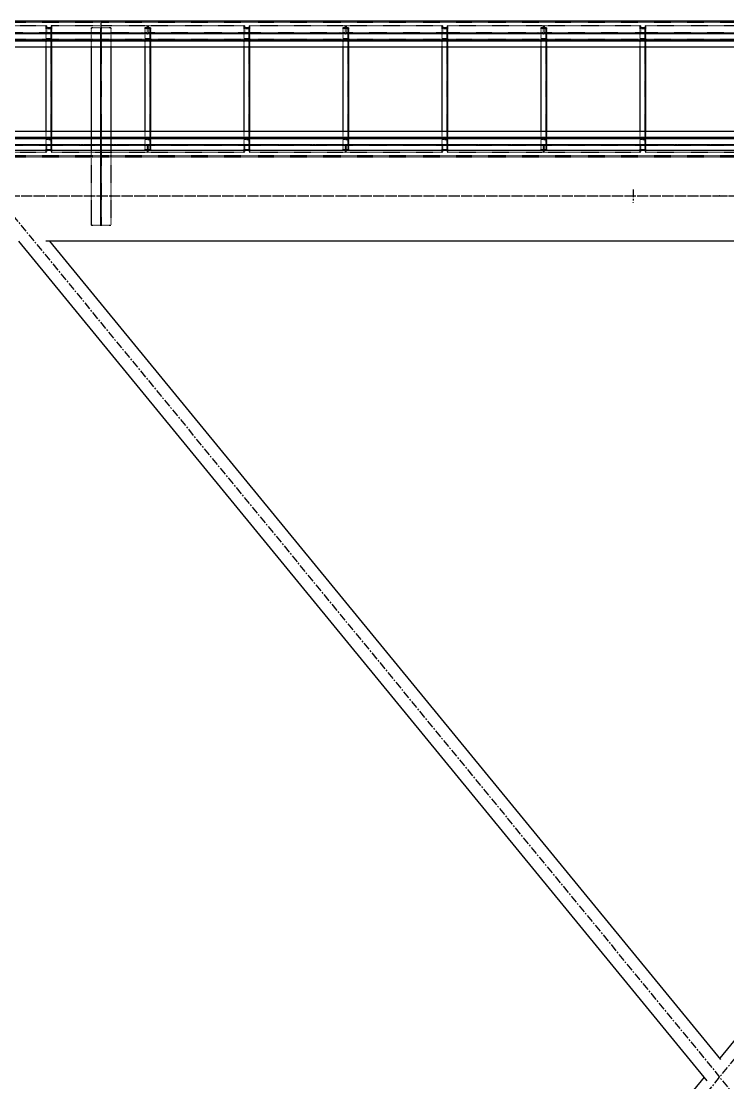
# Model space of a CAD drawing. Header units: millimetres. Extents: x 5143 to 30813, y 232 to 21408.
# Drawn here: x 13650 to 14363, y 5005 to 6077 of the extents above; entities that cross this region are included whole.
import ezdxf

# ---------------------------------------------------------------- set-up
doc = ezdxf.new("R2010")
doc.units = ezdxf.units.MM
doc.header["$LTSCALE"] = 0.25
for name, pattern in [('CENTER', [50.8, 31.75, -6.35, 6.35, -6.35]), ('XKITLINE00', [0]), ('XKITLINE02', [4, 2, -2]), ('XKITLINE03', [6, 3, -1, 1, -1])]:
    doc.linetypes.add(name, pattern=pattern)

msp = doc.modelspace()

# ---------------------------------------------------------------- linework, layer by layer
at = {"color": 7, "linetype": 'XKITLINE00'}
for p, q in [((13730, 6076.7), (13130, 6076.7)), ((13730, 6076.7), (13730, 6056.7)), ((14532.5, 6076.7), (13730, 6076.7)), ((13730, 6076.7), (13730, 6056.7)), ((13730, 6056.7), (13130, 6056.7)), ((13730, 6056.7), (13730, 6050.5)), ((14532.5, 6056.7), (13730, 6056.7)), ((13730, 6056.7), (13730, 6050.5)), ((13730, 6050.5), (13130, 6050.5)), ((13674.5, 6050.5), (13674.5, 5965.5)), ((13680, 6050.5), (13680, 5965.5)), ((13720, 6050.5), (13720, 5965.5)), ((14532.5, 6050.5), (13730, 6050.5)), ((13740, 6050.5), (13740, 5965.5)), ((13774.5, 6050.5), (13774.5, 5965.5)), ((13780, 6050.5), (13780, 5965.5)), ((13874.5, 6050.5), (13874.5, 5965.5)), ((13880, 6050.5), (13880, 5965.5)), ((13974.5, 6050.5), (13974.5, 5965.5)), ((13980, 6050.5), (13980, 5965.5)), ((14074.5, 6050.5), (14074.5, 5965.5)), ((14080, 6050.5), (14080, 5965.5)), ((14174.5, 6050.5), (14174.5, 5965.5)), ((14180, 6050.5), (14180, 5965.5)), ((14274.5, 6050.5), (14274.5, 5965.5)), ((14280, 6050.5), (14280, 5965.5)), ((13730, 5965.5), (13130, 5965.5)), ((14532.5, 5965.5), (13730, 5965.5)), ((13730, 5965.5), (13730, 5959.3)), ((13730, 5965.5), (13730, 5959.3)), ((13730, 5959.3), (13130, 5959.3)), ((14532.5, 5959.3), (13730, 5959.3)), ((13730, 5959.3), (13730, 5946)), ((13730, 5959.3), (13730, 5946))]:
    msp.add_line(p, q, dxfattribs=at)
at = {"color": 3, "linetype": 'XKITLINE02'}
for p, q in [((13730, 6075.8), (13130, 6075.8)), ((13730, 6075.3), (13130, 6075.3)), ((13675.1, 6072), (13577.2, 6072)), ((13674.5, 6072), (13674.5, 6064)), ((13674.5, 6070), (13674.5, 6069.3)), ((13680, 6070), (13674.5, 6070)), ((13674.5, 6070), (13674.5, 5946)), ((13674.5, 6070), (13674.5, 6050.5)), ((13680, 6070), (13674.5, 6070)), ((13679.3, 6068.9), (13674.5, 6069.3)), ((13675.1, 6072), (13675.1, 6064.8)), ((13679.3, 6070), (13679.3, 5946)), ((13679.3, 6068.9), (13679.3, 6059)), ((13730, 6072), (13679.6, 6072)), ((13679.6, 6072), (13679.6, 6064.8)), ((13680, 6070), (13680, 6058)), ((13680, 6070), (13680, 5946)), ((13680, 6070), (13680, 6050.5)), ((13680.2, 6072), (13680.2, 6064)), ((13740, 6070), (13720, 6070)), ((13720, 6070), (13720, 6050.5)), ((13729.7, 6070), (13729.7, 5870.3)), ((14532.5, 6075.8), (13730, 6075.8)), ((14532.5, 6075.3), (13730, 6075.3)), ((13777.2, 6072), (13730, 6072)), ((13730.3, 6070), (13730.3, 5870.3)), ((13740, 6070), (13740, 6050.5)), ((13774.5, 6070), (13774.5, 6069.3)), ((13780, 6070), (13774.5, 6070)), ((13774.5, 6070), (13774.5, 5946)), ((13774.5, 6070), (13774.5, 6050.5)), ((13780, 6070), (13774.5, 6070)), ((13779.3, 6068.9), (13774.5, 6069.3)), ((13776.7, 6072), (13776.7, 6064.8)), ((13777.2, 6072), (13777.2, 6064)), ((13875.1, 6072), (13777.2, 6072)), ((13777.2, 6072), (13777.2, 6064)), ((13777.8, 6072), (13777.8, 6064.8)), ((13779.3, 6070), (13779.3, 5946)), ((13779.3, 6068.9), (13779.3, 6059)), ((13780, 6070), (13780, 6058)), ((13780, 6070), (13780, 5946)), ((13780, 6070), (13780, 6050.5)), ((13874.5, 6072), (13874.5, 6064)), ((13874.5, 6070), (13874.5, 6069.3)), ((13880, 6070), (13874.5, 6070)), ((13874.5, 6070), (13874.5, 5946)), ((13874.5, 6070), (13874.5, 6050.5)), ((13880, 6070), (13874.5, 6070)), ((13879.3, 6068.9), (13874.5, 6069.3)), ((13875.1, 6072), (13875.1, 6064.8)), ((13879.3, 6070), (13879.3, 5946)), ((13879.3, 6068.9), (13879.3, 6059)), ((13977.2, 6072), (13879.6, 6072)), ((13879.6, 6072), (13879.6, 6064.8)), ((13880, 6070), (13880, 6058)), ((13880, 6070), (13880, 5946)), ((13880, 6070), (13880, 6050.5)), ((13880.2, 6072), (13880.2, 6064)), ((13974.5, 6070), (13974.5, 5946)), ((13974.5, 6070), (13974.5, 6050.5)), ((13980, 6070), (13974.5, 6070)), ((13974.5, 6070), (13974.5, 6069.3)), ((13980, 6070), (13974.5, 6070)), ((13979.3, 6068.9), (13974.5, 6069.3)), ((13976.7, 6072), (13976.7, 6064.8)), ((13977.2, 6072), (13977.2, 6064)), ((14075.1, 6072), (13977.2, 6072)), ((13977.2, 6072), (13977.2, 6064)), ((13977.8, 6072), (13977.8, 6064.8)), ((13979.3, 6070), (13979.3, 5946)), ((13979.3, 6068.9), (13979.3, 6059)), ((13980, 6070), (13980, 5946)), ((13980, 6070), (13980, 6050.5)), ((13980, 6070), (13980, 6058)), ((14074.5, 6072), (14074.5, 6064)), ((14074.5, 6070), (14074.5, 5946)), ((14074.5, 6070), (14074.5, 6050.5)), ((14080, 6070), (14074.5, 6070)), ((14074.5, 6070), (14074.5, 6069.3)), ((14080, 6070), (14074.5, 6070)), ((14079.3, 6068.9), (14074.5, 6069.3)), ((14075.1, 6072), (14075.1, 6064.8)), ((14079.3, 6070), (14079.3, 5946)), ((14079.3, 6068.9), (14079.3, 6059)), ((14177.2, 6072), (14079.6, 6072)), ((14079.6, 6072), (14079.6, 6064.8)), ((14080, 6070), (14080, 5946)), ((14080, 6070), (14080, 6050.5)), ((14080, 6070), (14080, 6058)), ((14080.2, 6072), (14080.2, 6064)), ((14174.5, 6070), (14174.5, 5946)), ((14174.5, 6070), (14174.5, 6050.5)), ((14180, 6070), (14174.5, 6070)), ((14174.5, 6070), (14174.5, 6069.3)), ((14180, 6070), (14174.5, 6070)), ((14179.3, 6068.9), (14174.5, 6069.3)), ((14176.7, 6072), (14176.7, 6064.8)), ((14177.2, 6072), (14177.2, 6064)), ((14275.1, 6072), (14177.2, 6072)), ((14177.2, 6072), (14177.2, 6064)), ((14177.8, 6072), (14177.8, 6064.8)), ((14179.3, 6070), (14179.3, 5946)), ((14179.3, 6068.9), (14179.3, 6059)), ((14180, 6070), (14180, 5946)), ((14180, 6070), (14180, 6050.5)), ((14180, 6070), (14180, 6058)), ((14274.5, 6072), (14274.5, 6064)), ((14274.5, 6070), (14274.5, 5946)), ((14274.5, 6070), (14274.5, 6050.5)), ((14280, 6070), (14274.5, 6070)), ((14274.5, 6070), (14274.5, 6069.3)), ((14280, 6070), (14274.5, 6070)), ((14279.3, 6068.9), (14274.5, 6069.3)), ((14275.1, 6072), (14275.1, 6064.8)), ((14279.3, 6070), (14279.3, 5946)), ((14279.3, 6068.9), (14279.3, 6059)), ((14377.2, 6072), (14279.6, 6072)), ((14279.6, 6072), (14279.6, 6064.8)), ((14280, 6070), (14280, 5946)), ((14280, 6070), (14280, 6050.5)), ((14280, 6070), (14280, 6058)), ((14280.2, 6072), (14280.2, 6064)), ((13730, 6058.1), (13130, 6058.1)), ((13730, 6058), (13130, 6058)), ((13730, 6057.5), (13130, 6057.5)), ((13730, 6057.1), (13130, 6057.1)), ((13680.3, 6064), (13577.2, 6064)), ((13680.3, 6064.8), (13577.8, 6064.8)), ((13776.7, 6064.8), (13674.3, 6064.8)), ((13730, 6064.8), (13674.3, 6064.8)), ((13674.3, 6064.8), (13674.3, 6064)), ((13777.2, 6064), (13674.3, 6064)), ((13679.3, 6059), (13674.5, 6058.7)), ((13674.5, 6058.7), (13674.5, 6058)), ((13680, 6058), (13674.5, 6058)), ((13730, 6064), (13680.2, 6064)), ((13680.3, 6064.8), (13680.3, 6064)), ((14532.5, 6058.1), (13730, 6058.1)), ((13730, 6058), (13730, 6056.7)), ((14532.5, 6058), (13730, 6058)), ((13730, 6058), (13730, 6056.7)), ((14532.5, 6057.5), (13730, 6057.5)), ((14532.5, 6057.1), (13730, 6057.1)), ((13771.4, 6064.8), (13771.4, 6064)), ((13779.3, 6059), (13774.5, 6058.7)), ((13774.5, 6058.7), (13774.5, 6058)), ((13780, 6058), (13774.5, 6058)), ((13880.3, 6064), (13777.2, 6064)), ((13780, 6064), (13777.2, 6064)), ((13880.3, 6064.8), (13777.8, 6064.8)), ((13783, 6064.8), (13783, 6064)), ((13976.7, 6064.8), (13874.3, 6064.8)), ((13874.3, 6064.8), (13874.3, 6064)), ((13977.2, 6064), (13874.3, 6064)), ((13879.3, 6059), (13874.5, 6058.7)), ((13874.5, 6058.7), (13874.5, 6058)), ((13880, 6058), (13874.5, 6058)), ((13880.3, 6064.8), (13880.3, 6064)), ((13971.4, 6064.8), (13971.4, 6064)), ((13979.3, 6059), (13974.5, 6058.7)), ((13974.5, 6058.7), (13974.5, 6058)), ((13980, 6058), (13974.5, 6058)), ((14080.3, 6064), (13977.2, 6064)), ((13980, 6064), (13977.2, 6064)), ((14080.3, 6064.8), (13977.8, 6064.8)), ((13983, 6064.8), (13983, 6064)), ((14176.7, 6064.8), (14074.3, 6064.8)), ((14074.3, 6064.8), (14074.3, 6064)), ((14177.2, 6064), (14074.3, 6064)), ((14079.3, 6059), (14074.5, 6058.7)), ((14074.5, 6058.7), (14074.5, 6058)), ((14080, 6058), (14074.5, 6058)), ((14080.3, 6064.8), (14080.3, 6064)), ((14171.4, 6064.8), (14171.4, 6064)), ((14179.3, 6059), (14174.5, 6058.7)), ((14174.5, 6058.7), (14174.5, 6058)), ((14180, 6058), (14174.5, 6058)), ((14280.3, 6064), (14177.2, 6064)), ((14180, 6064), (14177.2, 6064)), ((14280.3, 6064.8), (14177.8, 6064.8)), ((14183, 6064.8), (14183, 6064)), ((14376.7, 6064.8), (14274.3, 6064.8)), ((14274.3, 6064.8), (14274.3, 6064)), ((14377.2, 6064), (14274.3, 6064)), ((14279.3, 6059), (14274.5, 6058.7)), ((14274.5, 6058.7), (14274.5, 6058)), ((14280, 6058), (14274.5, 6058)), ((14280.3, 6064.8), (14280.3, 6064)), ((13720, 5965.5), (13720, 5870.3)), ((13740, 5965.5), (13740, 5870.3)), ((13730, 5958.8), (13130, 5958.8)), ((13730, 5958.4), (13130, 5958.4)), ((13730, 5958), (13130, 5958)), ((13730, 5957.9), (13130, 5957.9)), ((13680.3, 5952), (13577.2, 5952)), ((13680.3, 5951.2), (13577.8, 5951.2)), ((13777.2, 5952), (13674.3, 5952)), ((13674.3, 5952), (13674.3, 5951.2)), ((13776.7, 5951.2), (13674.3, 5951.2)), ((13674.5, 5958), (13674.5, 5957.3)), ((13680, 5958), (13674.5, 5958)), ((13679.3, 5956.9), (13674.5, 5957.3)), ((13674.5, 5952), (13674.5, 5944)), ((13675.1, 5951.2), (13675.1, 5944)), ((13679.3, 5956.9), (13679.3, 5947)), ((13679.6, 5951.2), (13679.6, 5944)), ((13680, 5958), (13680, 5946)), ((13680.2, 5952), (13680.2, 5944)), ((13680.3, 5952), (13680.3, 5951.2)), ((13730, 5959.3), (13730, 5958)), ((13730, 5959.3), (13730, 5958)), ((14532.5, 5958.8), (13730, 5958.8)), ((14532.5, 5958.4), (13730, 5958.4)), ((14532.5, 5958), (13730, 5958)), ((14532.5, 5957.9), (13730, 5957.9)), ((13771.4, 5952), (13771.4, 5951.2)), ((13774.5, 5958), (13774.5, 5957.3)), ((13780, 5958), (13774.5, 5958)), ((13779.3, 5956.9), (13774.5, 5957.3)), ((13776.7, 5951.2), (13776.7, 5944)), ((13777.2, 5952), (13777.2, 5944)), ((13880.3, 5952), (13777.2, 5952)), ((13777.2, 5952), (13777.2, 5944)), ((13880.3, 5951.2), (13777.8, 5951.2)), ((13777.8, 5951.2), (13777.8, 5944)), ((13779.3, 5956.9), (13779.3, 5947)), ((13780, 5958), (13780, 5946)), ((13783, 5952), (13783, 5951.2)), ((13977.2, 5952), (13874.3, 5952)), ((13874.3, 5952), (13874.3, 5951.2)), ((13976.7, 5951.2), (13874.3, 5951.2)), ((13874.5, 5958), (13874.5, 5957.3)), ((13880, 5958), (13874.5, 5958)), ((13879.3, 5956.9), (13874.5, 5957.3)), ((13874.5, 5952), (13874.5, 5944)), ((13875.1, 5951.2), (13875.1, 5944)), ((13879.3, 5956.9), (13879.3, 5947)), ((13879.6, 5951.2), (13879.6, 5944)), ((13880, 5958), (13880, 5946)), ((13880.2, 5952), (13880.2, 5944)), ((13880.3, 5952), (13880.3, 5951.2)), ((13971.4, 5952), (13971.4, 5951.2)), ((13974.5, 5958), (13974.5, 5957.3)), ((13980, 5958), (13974.5, 5958)), ((13979.3, 5956.9), (13974.5, 5957.3)), ((13976.7, 5951.2), (13976.7, 5944)), ((13977.2, 5952), (13977.2, 5944)), ((14080.3, 5952), (13977.2, 5952)), ((13977.2, 5952), (13977.2, 5944)), ((14080.3, 5951.2), (13977.8, 5951.2)), ((13977.8, 5951.2), (13977.8, 5944)), ((13979.3, 5956.9), (13979.3, 5947)), ((13980, 5958), (13980, 5946)), ((13983, 5952), (13983, 5951.2)), ((14177.2, 5952), (14074.3, 5952)), ((14074.3, 5952), (14074.3, 5951.2)), ((14176.7, 5951.2), (14074.3, 5951.2)), ((14074.5, 5958), (14074.5, 5957.3)), ((14080, 5958), (14074.5, 5958)), ((14079.3, 5956.9), (14074.5, 5957.3)), ((14074.5, 5952), (14074.5, 5944)), ((14075.1, 5951.2), (14075.1, 5944)), ((14079.3, 5956.9), (14079.3, 5947)), ((14079.6, 5951.2), (14079.6, 5944)), ((14080, 5958), (14080, 5946)), ((14080.2, 5952), (14080.2, 5944)), ((14080.3, 5952), (14080.3, 5951.2)), ((14171.4, 5952), (14171.4, 5951.2)), ((14174.5, 5958), (14174.5, 5957.3)), ((14180, 5958), (14174.5, 5958)), ((14179.3, 5956.9), (14174.5, 5957.3)), ((14176.7, 5951.2), (14176.7, 5944)), ((14177.2, 5952), (14177.2, 5944)), ((14280.3, 5952), (14177.2, 5952)), ((14177.2, 5952), (14177.2, 5944)), ((14280.3, 5951.2), (14177.8, 5951.2)), ((14177.8, 5951.2), (14177.8, 5944)), ((14179.3, 5956.9), (14179.3, 5947)), ((14180, 5958), (14180, 5946)), ((14183, 5952), (14183, 5951.2)), ((14377.2, 5952), (14274.3, 5952)), ((14274.3, 5952), (14274.3, 5951.2)), ((14376.7, 5951.2), (14274.3, 5951.2)), ((14274.5, 5958), (14274.5, 5957.3)), ((14280, 5958), (14274.5, 5958)), ((14279.3, 5956.9), (14274.5, 5957.3)), ((14274.5, 5952), (14274.5, 5944)), ((14275.1, 5951.2), (14275.1, 5944)), ((14279.3, 5956.9), (14279.3, 5947)), ((14279.6, 5951.2), (14279.6, 5944)), ((14280, 5958), (14280, 5946)), ((14280.2, 5952), (14280.2, 5944)), ((14280.3, 5952), (14280.3, 5951.2)), ((13730, 5940.7), (13130, 5940.7)), ((13730, 5940.1), (13130, 5940.1)), ((13730, 5939.3), (13130, 5939.3)), ((13675.1, 5944), (13577.2, 5944)), ((13679.3, 5947), (13674.5, 5946.7)), ((13674.5, 5946.7), (13674.5, 5946)), ((13680, 5946), (13674.5, 5946)), ((13680, 5946), (13674.5, 5946)), ((13777.2, 5944), (13679.6, 5944)), ((13730, 5946), (13730, 5939.3)), ((13730, 5946), (13730, 5939.3)), ((14532.5, 5940.7), (13730, 5940.7)), ((14532.5, 5940.1), (13730, 5940.1)), ((14532.5, 5939.3), (13730, 5939.3)), ((13779.3, 5947), (13774.5, 5946.7)), ((13774.5, 5946.7), (13774.5, 5946)), ((13780, 5946), (13774.5, 5946)), ((13780, 5946), (13774.5, 5946)), ((13875.1, 5944), (13777.2, 5944)), ((13879.3, 5947), (13874.5, 5946.7)), ((13874.5, 5946.7), (13874.5, 5946)), ((13880, 5946), (13874.5, 5946)), ((13880, 5946), (13874.5, 5946)), ((13977.2, 5944), (13879.6, 5944)), ((13979.3, 5947), (13974.5, 5946.7)), ((13974.5, 5946.7), (13974.5, 5946)), ((13980, 5946), (13974.5, 5946)), ((13980, 5946), (13974.5, 5946)), ((14075.1, 5944), (13977.2, 5944)), ((14079.3, 5947), (14074.5, 5946.7)), ((14074.5, 5946.7), (14074.5, 5946)), ((14080, 5946), (14074.5, 5946)), ((14080, 5946), (14074.5, 5946)), ((14177.2, 5944), (14079.6, 5944)), ((14179.3, 5947), (14174.5, 5946.7)), ((14174.5, 5946.7), (14174.5, 5946)), ((14180, 5946), (14174.5, 5946)), ((14180, 5946), (14174.5, 5946)), ((14275.1, 5944), (14177.2, 5944)), ((14279.3, 5947), (14274.5, 5946.7)), ((14274.5, 5946.7), (14274.5, 5946)), ((14280, 5946), (14274.5, 5946)), ((14280, 5946), (14274.5, 5946)), ((14377.2, 5944), (14279.6, 5944)), ((13720, 5889.3), (13720, 5870.3)), ((13740, 5870.3), (13720, 5870.3))]:
    msp.add_line(p, q, dxfattribs=at)
at = {"color": 1, "linetype": 'XKITLINE03'}
for p, q in [((13680, 5946), (13680, 6070)), ((13730, 5870.3), (13730, 6070)), ((13780, 5946), (13780, 6070)), ((13880, 5946), (13880, 6070)), ((13980, 5946), (13980, 6070)), ((14080, 5946), (14080, 6070)), ((14180, 5946), (14180, 6070)), ((14280, 5946), (14280, 6070)), ((13730, 6064), (13130, 6064)), ((13130, 6058), (13730, 6058)), ((13674.5, 6064), (13577.2, 6064)), ((13777.2, 6064), (13680.2, 6064)), ((14532.5, 6064), (13730, 6064)), ((13730, 6058), (14532.5, 6058)), ((13874.5, 6064), (13777.2, 6064)), ((13977.2, 6064), (13880.2, 6064)), ((14074.5, 6064), (13977.2, 6064)), ((14177.2, 6064), (14080.2, 6064)), ((14274.5, 6064), (14177.2, 6064)), ((14377.2, 6064), (14280.2, 6064)), ((13730, 5958), (13130, 5958)), ((13730, 5952), (13130, 5952)), ((13577.2, 5952), (13674.5, 5952)), ((13680.2, 5952), (13777.2, 5952)), ((14532.5, 5958), (13730, 5958)), ((14532.5, 5952), (13730, 5952)), ((13777.2, 5952), (13874.5, 5952)), ((13880.2, 5952), (13977.2, 5952)), ((13977.2, 5952), (14074.5, 5952)), ((14080.2, 5952), (14177.2, 5952)), ((14177.2, 5952), (14274.5, 5952)), ((14280.2, 5952), (14377.2, 5952))]:
    msp.add_line(p, q, dxfattribs=at)
at = {"color": 8, "linetype": 'XKITLINE00'}
for p, q in [((14995, 5946), (12557.7, 5946)), ((13646.7, 5854.6), (14342.1, 5006.9)), ((14995, 5854.6), (13674.4, 5854.6)), ((13678.2, 5854.6), (14356, 5028.4)), ((15031.7, 5854.6), (14355, 5029.6)), ((14339.2, 5010.4), (13638.6, 4156.4))]:
    msp.add_line(p, q, dxfattribs=at)
at = {"color": 8, "linetype": 'CENTER'}
for p, q in [((14267.7, 5906.8), (14267.7, 5893.8)), ((12370, 5900.3), (14995, 5900.3)), ((12801.8, 5900.3), (15025, 5900.3)), ((13535, 5900.3), (14355, 5900.3)), ((13625, 5900.3), (15085, 4120.6)), ((13625, 4120.6), (15085, 5900.3)), ((14355, 5900.3), (15175, 5900.3))]:
    msp.add_line(p, q, dxfattribs=at)
at = {"color": 1, "linetype": 'XKITLINE00'}
for centre in [(13680, 6070), (13730, 6070), (13780, 6070), (13880, 6070), (13980, 6070), (14080, 6070), (14180, 6070), (14280, 6070), (13674.5, 6064), (13680, 6058), (13680.2, 6064), (13730, 6064), (13730, 6064), (13730, 6058), (13730, 6058), (13777.2, 6064), (13777.2, 6064), (13780, 6058), (13874.5, 6064), (13880, 6058), (13880.2, 6064), (13977.2, 6064), (13977.2, 6064), (13980, 6058), (14074.5, 6064), (14080, 6058), (14080.2, 6064), (14177.2, 6064), (14177.2, 6064), (14180, 6058), (14274.5, 6064), (14280, 6058), (14280.2, 6064), (13674.5, 5952), (13680, 5958), (13680.2, 5952), (13730, 5958), (13730, 5958), (13730, 5952), (13730, 5952), (13777.2, 5952), (13777.2, 5952), (13780, 5958), (13874.5, 5952), (13880, 5958), (13880.2, 5952), (13977.2, 5952), (13977.2, 5952), (13980, 5958), (14074.5, 5952), (14080, 5958), (14080.2, 5952), (14177.2, 5952), (14177.2, 5952), (14180, 5958), (14274.5, 5952), (14280, 5958), (14280.2, 5952), (13680, 5946), (13780, 5946), (13880, 5946), (13980, 5946), (14080, 5946), (14180, 5946), (14280, 5946), (13730, 5870.3)]:
    msp.add_circle(centre, 0.05, dxfattribs=at)
at = {"color": 8, "linetype": 'XKITLINE00'}
for centre in [(14267.7, 5906.8), (14355, 5900.3), (14355, 5900.3), (14267.7, 5893.8)]:
    msp.add_circle(centre, 0.05, dxfattribs=at)

doc.saveas('drawing.dxf')
